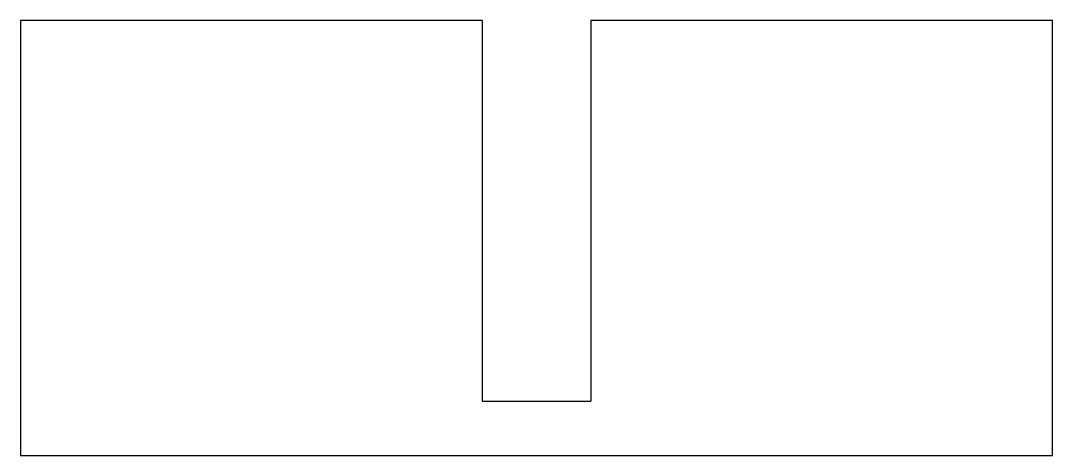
# Model space of a CAD drawing. Extents: x -1.9 to 1.9, y -0.8 to 0.8.
import ezdxf

# ---------------------------------------------------------------- set-up
doc = ezdxf.new("R2010")
doc.units = 0
doc.layers.add('粗实线层', color=7, linetype='CONTINUOUS')

msp = doc.modelspace()

# ---------------------------------------------------------------- linework, layer by layer
at = {"layer": '粗实线层'}
for p, q in [((-0.2, 0.8), (-0.2, -0.6)), ((0.2, 0.8), (0.2, -0.6))]:
    msp.add_line(p, q, dxfattribs=at)
for points in [[(-1.9, 0.8), (-1.9, -0.8), (1.9, -0.8), (1.9, 0.8), (0.2, 0.8)], [(-0.2, 0.8), (-1.9, 0.8)], [(-0.2, -0.6), (0.2, -0.6)]]:
    msp.add_lwpolyline(points, dxfattribs=at)

doc.saveas('drawing.dxf')
